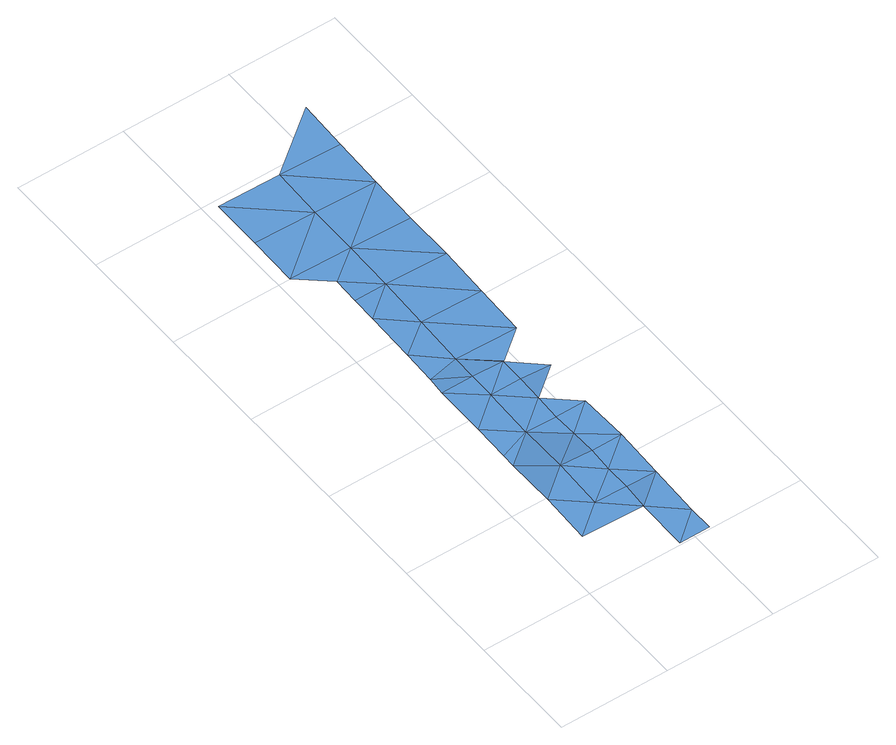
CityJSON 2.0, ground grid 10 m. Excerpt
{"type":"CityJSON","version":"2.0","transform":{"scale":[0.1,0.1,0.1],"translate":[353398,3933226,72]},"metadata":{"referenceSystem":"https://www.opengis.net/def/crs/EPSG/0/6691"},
"CityObjects":{
"waterbody1":{"type":"WaterBody","attributes":{"name":"3","class":"1140","function":"1","WaterBodyRiverFloodingRiskAttribute.description":"2","WaterBodyRiverFloodingRiskAttribute.rankOrg":"2","WaterBodyRiverFloodingRiskAttribute.adminType":"2","WaterBodyRiverFloodingRiskAttribute.scale":"L2"},"geometry":[{"type":"MultiSurface","lod":"1","boundaries":[[[0,1,2]],[[0,2,3]],[[3,2,4]],[[5,6,7]],[[8,9,10]],[[11,9,8]],[[8,12,13]],[[13,11,8]],[[14,12,7]],[[2,15,4]],[[16,15,2]],[[17,15,16]],[[18,15,17]],[[8,7,12]],[[19,7,8]],[[5,7,19]],[[6,15,7]],[[10,19,8]],[[18,14,7]],[[15,18,7]],[[4,15,6]],[[2,1,16]]]}]},
"waterbody2":{"type":"WaterBody","attributes":{"name":"3","class":"1140","function":"1","WaterBodyRiverFloodingRiskAttribute.description":"2","WaterBodyRiverFloodingRiskAttribute.rankOrg":"3","WaterBodyRiverFloodingRiskAttribute.adminType":"2","WaterBodyRiverFloodingRiskAttribute.scale":"L2"},"geometry":[{"type":"MultiSurface","lod":"1","boundaries":[[[20,21,0]],[[20,22,21]],[[10,9,23]],[[1,24,16]],[[23,25,26]],[[1,0,24]],[[0,21,24]],[[25,23,9]],[[24,27,16]],[[28,29,26]],[[17,27,18]],[[17,16,27]],[[26,25,28]],[[9,11,25]],[[27,30,18]],[[31,32,33]],[[34,35,33]],[[36,31,37]],[[11,38,25]],[[14,18,30]],[[37,29,36]],[[12,14,30]],[[29,28,36]],[[39,28,25]],[[34,40,35]],[[36,32,31]],[[39,25,38]],[[13,12,41]],[[11,13,41]],[[39,38,11]],[[42,36,28]],[[33,32,34]],[[34,43,40]],[[42,28,39]],[[36,44,32]],[[42,44,36]],[[32,45,34]],[[46,45,32]],[[34,45,43]],[[32,44,46]],[[47,43,45]],[[48,43,47]]]}]}
},
"vertices":[
[87,49,8],[88,72,9],[59,73,9],[30,50,9],[31,96,10],[32,154,8],[32,142,8],[61,165,7],[62,211,8],[62,235,8],[33,235,8],[90,234,8],[90,188,7],[90,211,8],[89,164,7],[60,119,10],[88,95,9],[89,118,9],[89,141,8],[33,188,8],
[87,2,7],[115,25,7],[115,2,7],[34,251,9],[116,72,8],[62,257,9],[34,281,10],[117,118,9],[63,303,10],[35,327,11],[117,164,7],[36,374,11],[65,396,11],[8,397,12],[65,442,11],[9,443,12],[64,350,11],[35,350,11],[91,234,8],[119,256,8],[9,490,12],[118,210,7],[120,302,9],[66,489,12],[121,349,10],[122,441,10],[121,395,10],[123,488,11],[124,534,12]
]}
